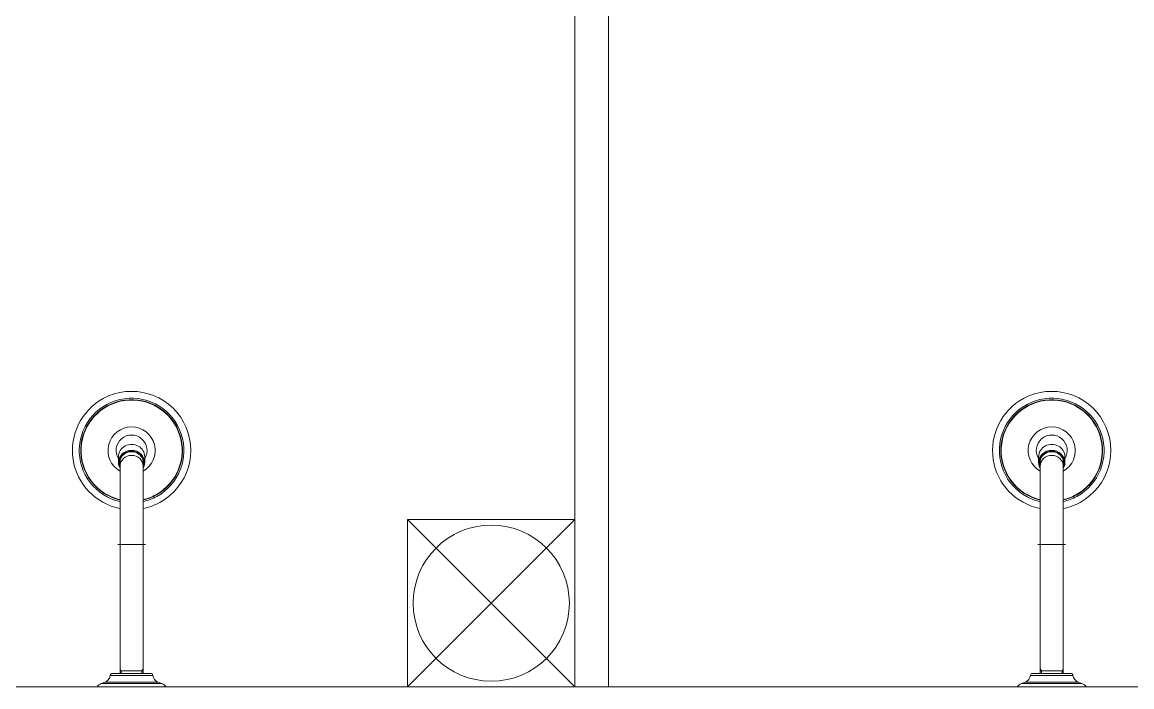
# Model space of a CAD drawing. Header units: millimetres. Extents: x 867 to 1330, y 209 to 507.
# Drawn here: x 1184.085 to 1185.08, y 447.423 to 448.019 of the extents above; entities that cross this region are included whole.
import ezdxf

# ---------------------------------------------------------------- set-up
doc = ezdxf.new("R2010")
doc.units = ezdxf.units.MM
doc.header["$LTSCALE"] = 5
doc.linetypes.add('DASHDOT', pattern=[25.4, 12.7, -6.35, 0, -6.35])
doc.layers.add('I-ARQ', color=8, linetype='Continuous', lineweight=0)

msp = doc.modelspace()

# ---------------------------------------------------------------- linework, layer by layer
at = {"layer": 'I-ARQ'}
for p, q in [((1184.58066, 447.42254), (1184.58066, 448.63254)), ((1184.61066, 447.42254), (1184.61066, 448.63254)), ((1184.58066, 447.42254), (1184.43066, 447.57254)), ((1184.58066, 447.57254), (1184.43066, 447.42254)), ((1184.43066, 447.42254), (1184.43066, 447.57254)), ((1184.43066, 447.57254), (1184.58066, 447.57254)), ((1184.58066, 447.57254), (1184.58066, 447.42254)), ((1183.01066, 447.42254), (1188.95566, 447.42254)), ((1184.58066, 447.42254), (1184.43066, 447.42254))]:
    msp.add_line(p, q, dxfattribs=at)
for points in [[(1184.17283, 447.58244, -0.700978), (1184.15773, 447.68104, -1), (1184.2086, 447.58792, -0.07613), (1184.1935, 447.58244)], [(1184.99783, 447.58244, -0.700978), (1184.98273, 447.68104, -1), (1185.0336, 447.58792, -0.07613), (1185.0185, 447.58244)], [(1184.1935, 447.58868, 0.06962), (1184.20567, 447.59327, 5.480122), (1184.17283, 447.58868)], [(1185.0185, 447.58868, 0.06962), (1185.03067, 447.59327, 5.480122), (1184.99783, 447.58868)], [(1184.17283, 447.616, -3.836175), (1184.1935, 447.616)], [(1184.99783, 447.616, -3.836175), (1185.0185, 447.616)], [(1184.1714, 447.62714, -1.802734), (1184.19493, 447.62714)], [(1184.9964, 447.62714, -1.802734), (1185.01993, 447.62714)], [(1184.20223, 447.4328, 0.377188), (1184.20025, 447.43455), (1184.16608, 447.43455, 0.377188), (1184.16409, 447.4328)], [(1185.02723, 447.4328, 0.377188), (1185.02525, 447.43455), (1184.99108, 447.43455, 0.377188), (1184.98909, 447.4328)], [(1184.16409, 447.4328, -0.280777), (1184.15921, 447.4267)], [(1184.20711, 447.4267, -0.280777), (1184.20223, 447.4328)], [(1184.98909, 447.4328, -0.280777), (1184.98421, 447.4267)], [(1185.03211, 447.4267, -0.280777), (1185.02723, 447.4328)]]:
    msp.add_lwpolyline(points, format="xyb", dxfattribs=at)
at = {"layer": 'I-ARQ', "ltscale": 0.06322}
for points in [[(1184.1935, 447.58868), (1184.1935, 447.59004, 0.067971), (1184.20504, 447.59444, 5.429636), (1184.17283, 447.59004)], [(1184.1935, 447.616), (1184.1935, 447.59037, 0.067551), (1184.20488, 447.59472, 5.416932), (1184.17283, 447.59037)], [(1185.0185, 447.58868), (1185.0185, 447.59004, 0.067971), (1185.03004, 447.59444, 5.429636), (1184.99783, 447.59004)], [(1185.0185, 447.616), (1185.0185, 447.59037, 0.067551), (1185.02988, 447.59472, 5.416932), (1184.99783, 447.59037)]]:
    msp.add_lwpolyline(points, format="xyb", dxfattribs=at)
at = {"layer": 'I-ARQ', "ltscale": 0.067122}
for points in [[(1184.1714, 447.62895), (1184.1714, 447.62346, 0.128945), (1184.17283, 447.61829)], [(1184.9964, 447.62895), (1184.9964, 447.62346, 0.128945), (1184.99783, 447.61829)]]:
    msp.add_lwpolyline(points, format="xyb", dxfattribs=at)
at = {"layer": 'I-ARQ', "ltscale": 0.06322}
for points in [[(1184.17283, 447.62549), (1184.17283, 447.616)], [(1184.1935, 447.62549), (1184.1935, 447.616)], [(1184.99783, 447.62549), (1184.99783, 447.616)], [(1185.0185, 447.62549), (1185.0185, 447.616)], [(1184.17283, 447.616), (1184.17283, 447.58244)], [(1184.99783, 447.616), (1184.99783, 447.58244)], [(1184.1935, 447.58868), (1184.1935, 447.58244)], [(1185.0185, 447.58868), (1185.0185, 447.58244)], [(1184.17283, 447.58244), (1184.17283, 447.55018)], [(1184.1935, 447.58244), (1184.1935, 447.55018)], [(1184.99783, 447.58244), (1184.99783, 447.55018)], [(1185.0185, 447.58244), (1185.0185, 447.55018)]]:
    msp.add_lwpolyline(points, dxfattribs=at)
at = {"layer": 'I-ARQ', "ltscale": 0.067121}
for points in [[(1184.19493, 447.62714), (1184.19493, 447.62895)], [(1184.19493, 447.62358), (1184.19493, 447.62714)], [(1185.01993, 447.62714), (1185.01993, 447.62895)], [(1185.01993, 447.62358), (1185.01993, 447.62714)]]:
    msp.add_lwpolyline(points, dxfattribs=at)
at = {"layer": 'I-ARQ', "linetype": 'DASHDOT', "ltscale": 0.30975}
for points in [[(1184.17076, 447.55018), (1184.19557, 447.55018)], [(1184.99576, 447.55018), (1185.02057, 447.55018)]]:
    msp.add_lwpolyline(points, dxfattribs=at)
at = {"layer": 'I-ARQ'}
for points in [[(1184.17283, 447.43455), (1184.17283, 447.55018)], [(1184.1935, 447.43455), (1184.1935, 447.55018)], [(1184.99783, 447.43455), (1184.99783, 447.55018)], [(1185.0185, 447.43455), (1185.0185, 447.55018)]]:
    msp.add_lwpolyline(points, dxfattribs=at)
at = {"layer": 'I-ARQ', "ltscale": 0.258125}
for points in [[(1184.1935, 447.55018), (1184.17283, 447.55018)], [(1185.0185, 447.55018), (1184.99783, 447.55018)]]:
    msp.add_lwpolyline(points, dxfattribs=at)
at = {"layer": 'I-ARQ', "ltscale": 0.029062}
for points in [[(1184.17386, 447.43455), (1184.17386, 447.43688), (1184.17283, 447.43867)], [(1184.19247, 447.43455), (1184.19247, 447.43688)], [(1184.99886, 447.43455), (1184.99886, 447.43688), (1184.99783, 447.43867)], [(1185.01747, 447.43455), (1185.01747, 447.43688)]]:
    msp.add_lwpolyline(points, dxfattribs=at)
at = {"layer": 'I-ARQ', "ltscale": 0.242325}
for points in [[(1184.1935, 447.43688), (1184.17283, 447.43688)], [(1185.0185, 447.43688), (1184.99783, 447.43688)]]:
    msp.add_lwpolyline(points, dxfattribs=at)
at = {"layer": 'I-ARQ', "ltscale": 0.218093}
for points in [[(1184.19247, 447.43688), (1184.175, 447.43688)], [(1185.01747, 447.43688), (1185, 447.43688)]]:
    msp.add_lwpolyline(points, dxfattribs=at)
at = {"layer": 'I-ARQ', "ltscale": 0.025813}
for points in [[(1184.19247, 447.43688), (1184.1935, 447.43867)], [(1185.01747, 447.43688), (1185.0185, 447.43867)]]:
    msp.add_lwpolyline(points, dxfattribs=at)
at = {"layer": 'I-ARQ', "ltscale": 0.200747}
for points in [[(1184.15603, 447.42554, 0.164371), (1184.15228, 447.42254), (1184.21405, 447.42254, 0.164371), (1184.21029, 447.42554)], [(1184.98103, 447.42554, 0.164371), (1184.97728, 447.42254), (1185.03905, 447.42254, 0.164371), (1185.03529, 447.42554)]]:
    msp.add_lwpolyline(points, format="xyb", dxfattribs=at)
at = {"layer": 'I-ARQ'}
for points in [[(1184.21029, 447.42554), (1184.15603, 447.42554), (1184.15921, 447.4267), (1184.20711, 447.4267)], [(1185.03529, 447.42554), (1184.98103, 447.42554), (1184.98421, 447.4267), (1185.03211, 447.4267)]]:
    msp.add_lwpolyline(points, close=True, dxfattribs=at)
at = {"layer": 'I-ARQ', "ltscale": 0.352288}
for points in [[(1184.20223, 447.4328), (1184.16409, 447.4328)], [(1185.02723, 447.4328), (1184.98909, 447.4328)]]:
    msp.add_lwpolyline(points, dxfattribs=at)
at = {"layer": 'I-ARQ'}
msp.add_circle((1184.50566, 447.49754), 0.07, dxfattribs=at)
at = {"layer": 'I-ARQ', "extrusion": (-2.21397e-44, -1.84636e-46, -1)}
for centre, major_axis, ratio, start_param, end_param in [((1184.18316, 447.6234), (0.01126, 0), 0.939693, 2.733002, 6.691777), ((1184.18316, 447.6234), (0.01116, 0), 0.939693, 2.754135, 6.670643), ((1184.18316, 447.62895), (0.01176, 0), 0.939693, 3.141564, 4.212389), ((1184.18316, 447.62358), (0.01176, 0), 0.939692, 3.141597, 6.283189), ((1184.18316, 447.62895), (0.01176, 0), 0.939693, 4.212389, 6.283156), ((1184.18316, 447.62353), (0.01055, 0), 0.939693, 4.212389, 6.283156), ((1185.00816, 447.6234), (0.01126, 0), 0.939693, 2.733002, 6.691777), ((1185.00816, 447.6234), (0.01116, 0), 0.939693, 2.754135, 6.670643), ((1185.00816, 447.62895), (0.01176, 0), 0.939693, 3.141564, 4.212389), ((1185.00816, 447.62358), (0.01176, 0), 0.939692, 3.141597, 6.283189), ((1185.00816, 447.62895), (0.01176, 0), 0.939693, 4.212389, 6.283156), ((1185.00816, 447.62353), (0.01055, 0), 0.939693, 4.212389, 6.283156), ((1184.18316, 447.62353), (0.01055, 0), 0.939693, 3.141564, 4.212389), ((1184.18316, 447.62353), (0.01055, 0), 0.939693, 2.942153, 3.141564), ((1184.18316, 447.62043), (0.01034, 0), 0.939693, 3.141593, 6.283185), ((1184.18316, 447.62409), (0.00722, 0.00722), 1, 3.73929, 3.900306), ((1184.18316, 447.62409), (0.00722, 0.00722), 1, 0.812086, 0.973103), ((1184.18316, 447.62358), (-0.01176, 0.00001), 0.942388, 3.140774, 3.638398), ((1184.18316, 447.62353), (0.01055, 0), 0.939693, -0.000029, 0.199444), ((1185.00816, 447.62353), (0.01055, 0), 0.939693, 3.141564, 4.212389), ((1185.00816, 447.62353), (0.01055, 0), 0.939693, 2.942153, 3.141564), ((1185.00816, 447.62043), (0.01034, 0), 0.939693, 3.141593, 6.283185), ((1185.00816, 447.62409), (0.00722, 0.00722), 1, 3.73929, 3.900306), ((1185.00816, 447.62409), (0.00722, 0.00722), 1, 0.812086, 0.973103), ((1185.00816, 447.62358), (-0.01176, 0.00001), 0.942388, 3.140774, 3.638398), ((1185.00816, 447.62353), (0.01055, 0), 0.939693, -0.000029, 0.199444)]:
    msp.add_ellipse(centre, major_axis=major_axis, ratio=ratio, start_param=start_param, end_param=end_param, dxfattribs=at)

doc.saveas('drawing.dxf')
